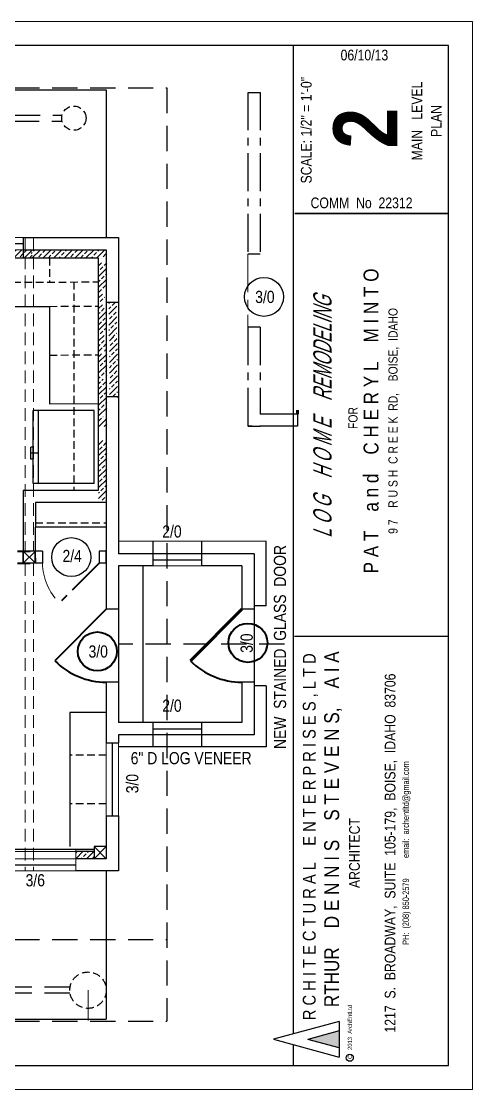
# Model space of a CAD drawing. Header units: inches. Extents: x 0 to 15350, y -6 to 2753.
# Drawn here: x 7716 to 7939, y 1246 to 1774 of the extents above; entities that cross this region are included whole.
import ezdxf

# ---------------------------------------------------------------- set-up
doc = ezdxf.new("R2010")
doc.units = ezdxf.units.IN
doc.header["$MEASUREMENT"] = 0
doc.linetypes.add('CENTER', pattern=[2, 1.25, -0.25, 0.25, -0.25])
doc.linetypes.add('HIDDEN', pattern=[0.375, 0.25, -0.125])
for name, color, linetype, lineweight in [('BUILT-INS', 36, 'Continuous', 25), ('CABINETS', 36, 'HIDDEN', 25), ('COUNTERTOPS', 7, 'Continuous', 30), ('DOORS', 7, 'Continuous', 60), ('EXISTING CEILING BEAMS', 255, 'HIDDEN', 20), ('NEW  ROUIGH SAWN  BEAMS', 3, 'HIDDEN', 40), ('NEW FRAMING', 6, 'Continuous', 30), ('ROOF', 7, 'HIDDEN', 30), ('STAIRS', 7, 'Continuous', 20), ('WALL FRAMING', 9, 'CENTER', 30), ('WALLS', 7, 'Continuous', 30), ('WINDOWS', 5, 'Continuous', 30)]:
    doc.layers.add(name, color=color, linetype=linetype, lineweight=lineweight)
for name, color, linetype in [('TEXT', 7, 'Continuous'), ('TEXT80', 9, 'Continuous'), ('TITLE BLOCK', 7, 'Continuous'), ('TITLE_BLOCK', 250, 'Continuous')]:
    doc.layers.add(name, color=color, linetype=linetype)
doc.styles.add('ARCH ENT', font='technical.ttf', dxfattribs={"height": 2})
doc.styles.add('ARCHENT', font='technical.ttf', dxfattribs={"height": 6})
doc.styles.add('EXIST', font='romans.shx', dxfattribs={"width": 0.75, "oblique": 20, "height": 12})

msp = doc.modelspace()

# ---------------------------------------------------------------- hatches: boundary and pattern name
at = {"layer": 'NEW FRAMING', "linetype": 'Continuous', "lineweight": 9, "ltscale": 25}
h = msp.add_hatch(dxfattribs=at)
h.set_pattern_fill('ANSI33', color=256, scale=15, style=0)
h.set_pattern_definition([(45, (2744.5754, 396.599), (-2.6516504, 2.6516504), []), (45, (2747.227, 396.599), (-2.6516504, 2.6516504), [1.875, -0.9375])])
h.paths.add_polyline_path([(7721.59, 1659.76), (7679.59, 1659.76), (7679.59, 1656.76), (7721.59, 1656.76)])
h.paths.add_polyline_path([(7721.59, 1660.91), (7679.59, 1660.91), (7679.59, 1659.76), (7721.59, 1659.76)])
h = msp.add_hatch(dxfattribs=at)
h.set_pattern_fill('ANSI33', color=256, scale=15, style=0)
h.set_pattern_definition([(45, (2785.544, 396.599), (-2.6516504, 2.6516504), []), (45, (2788.1957, 396.599), (-2.6516504, 2.6516504), [1.875, -0.9375])])
h.paths.add_polyline_path([(7757.59, 1656.76), (7757.59, 1659.76), (7720.56, 1659.76), (7720.56, 1656.76)])
h.paths.add_polyline_path([(7757.59, 1659.76), (7757.59, 1660.91), (7720.56, 1660.91), (7720.56, 1659.76)])
h = msp.add_hatch(dxfattribs=at)
h.set_pattern_fill('ANSI33', color=256, scale=15, style=0)
h.set_pattern_definition([(45, (2999.56, 91.3216), (-2.6516504, 2.6516504), []), (45, (3002.212, 91.3216), (-2.6516504, 2.6516504), [1.875, -0.9375])])
h.paths.add_polyline_path([(7757.58, 1636.48), (7757.58, 1637.26, -0.407485), (7755.62, 1639.26), (7753.83, 1639.26), (7753.83, 1618.56), (7755.77, 1618.56, -0.299331), (7757.58, 1619.81), (7757.58, 1621.83, -0.387451), (7757.12, 1622.33, -0.387451), (7757.58, 1622.83), (7757.58, 1626.99, -0.400785), (7756.62, 1627.99, -0.400785), (7757.58, 1628.99), (7757.58, 1632.48, -0.407485), (7755.62, 1634.48, -0.407485)])
h.paths.add_polyline_path([(7755.62, 1617.81, -0.096396), (7755.77, 1618.56), (7753.83, 1618.56), (7753.83, 1617.06), (7755.77, 1617.06, -0.096396)])
h.paths.add_polyline_path([(7757.58, 1615.81, -0.299331), (7755.77, 1617.06), (7753.83, 1617.06), (7753.83, 1614.48), (7757.58, 1614.48)])
h.paths.add_polyline_path([(7757.58, 1618.56), (7755.77, 1618.56, 0.096396), (7755.62, 1617.81, 0.096396), (7755.77, 1617.06), (7757.58, 1617.06)])
h.paths.add_polyline_path([(7757.58, 1607.28), (7753.83, 1607.28), (7753.83, 1587.27), (7757.58, 1588.43), (7757.58, 1597.21, -0.776153), (7755.7, 1597.7, -0.776153), (7757.58, 1598.18)])
h.paths.add_polyline_path([(7755.63, 1599.53, -1), (7754.63, 1599.53, -1)], flags=16)
h.paths.add_polyline_path([(7755.63, 1595.8, -1), (7754.63, 1595.8, -1)], flags=16)
h.paths.add_polyline_path([(7757.58, 1588.43), (7753.83, 1587.27), (7753.83, 1573.48), (7757.58, 1573.48), (7757.58, 1577.48, -0.411157), (7755.6, 1579.48, -0.411157), (7757.58, 1581.48)])
h.paths.add_polyline_path([(7757.57, 1614.48), (7753.83, 1614.48), (7753.83, 1607.28), (7757.57, 1607.28)])
h.paths.add_polyline_path([(7754.7, 1610.98, -1), (7756.7, 1610.98, -1)], flags=16)
h.paths.add_polyline_path([(7756.2, 1609.09, -1), (7755.2, 1609.09, -1)], flags=16)
h.paths.add_polyline_path([(7755.2, 1612.82, -1), (7756.2, 1612.82, -1)], flags=16)
edge = h.paths.add_edge_path()
edge.add_line((7757.83, 1641.25), (7757.83, 1654.48))
edge.add_line((7757.83, 1654.48), (7753.83, 1654.48))
edge.add_line((7753.83, 1654.48), (7753.83, 1639.26))
edge.add_line((7753.83, 1639.26), (7755.62, 1639.26))
edge.add_arc((7757.62, 1639.26), 2, 84.1006, 180, ccw=False)
edge = h.paths.add_edge_path()
edge.add_line((7757.82, 1581.47), (7757.83, 1585.98))
edge.add_line((7757.83, 1585.98), (7757.83, 1615.82))
edge.add_arc((7757.62, 1617.81), 2, 268.6807, 275.8994, ccw=False)
edge.add_line((7757.58, 1615.81), (7757.58, 1598.18))
edge.add_arc((7756.7, 1597.7), 1, -28.7322, 28.7322, ccw=False)
edge.add_line((7757.58, 1597.21), (7757.58, 1581.48))
edge.add_arc((7757.6, 1579.48), 2, 83.5218, 90.5986, ccw=False)
h.paths.add_polyline_path([(7757.83, 1617.06), (7757.83, 1618.56), (7757.58, 1618.56), (7757.58, 1617.06)])
edge = h.paths.add_edge_path()
edge.add_line((7757.81, 1573.48), (7757.82, 1577.49))
edge.add_arc((7757.6, 1579.48), 2, 269.4014, 276.3496, ccw=False)
edge.add_line((7757.58, 1577.48), (7757.58, 1573.48))
edge.add_line((7757.58, 1573.48), (7757.81, 1573.48))
h = msp.add_hatch(dxfattribs=at)
h.set_pattern_fill('ANSI33', color=256, scale=15, style=0)
h.set_pattern_definition([(45, (2764.7836, 198.787), (-2.6516504, 2.6516504), []), (45, (2767.4353, 198.787), (-2.6516504, 2.6516504), [1.875, -0.9375])])
h.paths.add_polyline_path([(7762.8, 1634.91), (7758.8, 1634.91), (7758.8, 1616.94), (7762.8, 1616.94)])
h = msp.add_hatch(dxfattribs=at)
h.set_pattern_fill('ANSI33', color=256, scale=15, style=0)
h.set_pattern_definition([(45, (2765.1676, 169.7282), (-2.6516504, 2.6516504), []), (45, (2767.8193, 169.7282), (-2.6516504, 2.6516504), [1.875, -0.9375])])
h.paths.add_polyline_path([(7763.18, 1617.88), (7759.18, 1617.89), (7759.18, 1587.89), (7763.18, 1587.89)])
h = msp.add_hatch(dxfattribs=at)
h.set_pattern_fill('ANSI33', color=256, scale=15, style=0)
h.set_pattern_definition([(45, (2759.7957, 118.4), (-2.6516504, 2.6516504), []), (45, (2762.4473, 118.4), (-2.6516504, 2.6516504), [1.875, -0.9375])])
h.paths.add_polyline_path([(7757.81, 1566.56), (7753.81, 1566.56), (7753.81, 1536.56), (7757.81, 1536.56)])
h = msp.add_hatch(dxfattribs=at)
h.set_pattern_fill('ANSI33', color=256, scale=15, style=0)
h.set_pattern_definition([(45, (2807.5928, 100.088), (-2.6516504, 2.6516504), []), (45, (2810.2444, 100.088), (-2.6516504, 2.6516504), [1.875, -0.9375])])
h.paths.add_polyline_path([(7751.59, 1360.24), (7751.59, 1363.24), (7742.61, 1363.24), (7742.61, 1360.24)])
at = {"layer": 'TITLE_BLOCK', "linetype": 'Continuous', "ltscale": 0.5}
msp.add_hatch(color=1, dxfattribs=at).paths.add_polyline_path([(7872.67, 1274.88), (7857.1, 1270.65), (7872.67, 1266.42)])

# ---------------------------------------------------------------- linework, layer by layer
at = {"layer": 'BUILT-INS', "linetype": 'HIDDEN', "ltscale": 15}
msp.add_line((7722.56, 1525.91), (7757.59, 1525.99), dxfattribs=at)
at = {"layer": 'BUILT-INS', "ltscale": 15}
for p, q in [((7722.56, 1523.91), (7757.59, 1523.99)), ((7722.56, 1523.91), (7757.59, 1523.99)), ((7757.59, 1432.16), (7739.59, 1432.16))]:
    msp.add_line(p, q, dxfattribs=at)
at = {"layer": 'BUILT-INS', "ltscale": 25}
msp.add_line((7739.59, 1432.16), (7739.59, 1365.91), dxfattribs=at)
at = {"layer": 'CABINETS', "ltscale": 15}
for p, q in [((7729.59, 1656.91), (7729.48, 1644.79)), ((7711.59, 1644.83), (7753.59, 1644.99)), ((7741.59, 1644.95), (7741.51, 1541.9)), ((7729.59, 1632.91), (7753.59, 1633)), ((7729.6, 1608.84), (7753.6, 1608.93))]:
    msp.add_line(p, q, dxfattribs=at)
at = {"layer": 'CABINETS', "linetype": 'HIDDEN', "ltscale": 15}
for p, q in [((7757.59, 1411.03), (7739.59, 1411.03)), ((7757.59, 1387.03), (7739.59, 1387.03))]:
    msp.add_line(p, q, dxfattribs=at)
at = {"layer": 'COUNTERTOPS', "ltscale": 15}
for p, q in [((7565.59, 1632.91), (7729.59, 1632.91)), ((7729.59, 1632.91), (7729.61, 1584.77)), ((7729.61, 1584.78), (7753.59, 1584.87)), ((7721.54, 1545.39), (7721.55, 1581.39)), ((7751.55, 1581.39), (7721.55, 1581.39)), ((7724.1, 1545.39), (7724.11, 1581.39)), ((7751.54, 1545.39), (7751.55, 1581.39)), ((7720.26, 1557.39), (7720.26, 1563.39)), ((7721.54, 1563.39), (7720.26, 1563.39)), ((7721.54, 1563.39), (7720.26, 1563.39)), ((7721.54, 1560.39), (7720.26, 1560.39)), ((7724.1, 1560.39), (7721.54, 1560.39)), ((7721.54, 1557.39), (7720.26, 1557.39)), ((7751.54, 1545.39), (7721.54, 1545.39))]:
    msp.add_line(p, q, dxfattribs=at)
at = {"layer": 'DOORS', "color": 9, "linetype": 'Continuous', "ltscale": 15}
msp.add_line((7852.09, 1581.66), (7852.09, 1579.66), dxfattribs=at)
at = {"layer": 'DOORS', "color": 7, "linetype": 'Continuous', "lineweight": 40, "ltscale": 15}
msp.add_line((7757.59, 1483.16), (7732.14, 1457.7), dxfattribs=at)
at = {"layer": 'DOORS', "color": 6, "ltscale": 15}
msp.add_line((7824.59, 1483.16), (7799.14, 1457.7), dxfattribs=at)
at = {"layer": 'DOORS', "color": 7, "linetype": 'Continuous', "lineweight": 40, "ltscale": 15}
msp.add_arc((7757.59, 1483.16), 36, 225, 270, dxfattribs=at)
at = {"layer": 'DOORS', "color": 6, "linetype": 'Continuous', "lineweight": 40, "ltscale": 15}
msp.add_arc((7824.59, 1483.16), 36, 225, 270, dxfattribs=at)
at = {"layer": 'EXISTING CEILING BEAMS', "linetype": 'HIDDEN', "ltscale": 25}
for p, q in [((7717.59, 1666.89), (7717.59, 1511.9)), ((7721.58, 1666.9), (7721.59, 1511.9)), ((7717.59, 1505.9), (7717.59, 1353.91)), ((7721.59, 1505.91), (7721.59, 1353.91))]:
    msp.add_line(p, q, dxfattribs=at)
at = {"layer": 'NEW  ROUIGH SAWN  BEAMS', "color": 3, "ltscale": 25}
for p, q in [((7610.59, 1511.93), (7722.53, 1511.85)), ((7610.59, 1505.91), (7722.59, 1505.91))]:
    msp.add_line(p, q, dxfattribs=at)
at = {"layer": 'NEW FRAMING', "ltscale": 15}
for p, q in [((7670.59, 1656.91), (7716.59, 1656.91)), ((7716.59, 1656.91), (7753.59, 1656.91)), ((7753.59, 1656.91), (7753.59, 1541.9)), ((7753.59, 1541.9), (7716.59, 1541.91)), ((7716.59, 1541.91), (7716.59, 1505.91)), ((7722.59, 1535.91), (7722.53, 1511.91)), ((7757.53, 1535.91), (7722.59, 1535.91)), ((7780.59, 1516.7), (7780.59, 1510.66)), ((7804.71, 1516.75), (7804.65, 1510.66)), ((7726.06, 1511.91), (7722.53, 1511.89)), ((7757.59, 1511.91), (7754.06, 1511.91)), ((7726.06, 1505.91), (7716.59, 1505.91)), ((7757.59, 1505.91), (7754.06, 1505.91)), ((7836.59, 1484.85), (7830.59, 1484.85)), ((7836.59, 1445.41), (7830.59, 1445.41)), ((7836.59, 1445.41), (7836.59, 1415.16)), ((7780.59, 1421.16), (7780.59, 1415.16)), ((7804.59, 1421.16), (7804.59, 1415.16)), ((7751.59, 1364.41), (7675.34, 1364.41)), ((7751.59, 1363.41), (7742.59, 1363.41))]:
    msp.add_line(p, q, dxfattribs=at)
at = {"layer": 'NEW FRAMING', "ltscale": 50}
for p, q in [((7836.59, 1516.85), (7763.59, 1516.66)), ((7836.59, 1415.16), (7763.59, 1415.16))]:
    msp.add_line(p, q, dxfattribs=at)
at = {"layer": 'NEW FRAMING', "ltscale": 25}
for p, q in [((7836.59, 1484.85), (7836.59, 1516.71)), ((7726.06, 1511.96), (7726.06, 1505.91)), ((7754.06, 1511.96), (7754.06, 1505.91))]:
    msp.add_line(p, q, dxfattribs=at)
at = {"layer": 'NEW FRAMING', "lineweight": 20, "ltscale": 15}
msp.add_line((7742.59, 1363.41), (7700.59, 1363.41), dxfattribs=at)
at = {"layer": 'ROOF', "linetype": 'Continuous', "ltscale": 50}
for p, q in [((7215.55, 1739.91), (7757.59, 1739.91)), ((7757.59, 1739.91), (7757.59, 1666.91)), ((7757.59, 1353.53), (7757.59, 1280.61)), ((7220.04, 1280.61), (7757.59, 1280.61))]:
    msp.add_line(p, q, dxfattribs=at)
at = {"layer": 'ROOF', "linetype": 'HIDDEN', "ltscale": 50}
for p, q in [((7224.59, 1740.91), (7787.59, 1740.91)), ((7787.59, 1740.91), (7787.59, 1279.61)), ((7637.4, 1727.41), (7735.78, 1727.41)), ((7224.4, 1724.41), (7735.78, 1724.41)), ((7224.59, 1319.91), (7787.59, 1319.91)), ((7739.59, 1296.41), (7653.59, 1296.41)), ((7739.59, 1293.41), (7653.59, 1293.41))]:
    msp.add_line(p, q, dxfattribs=at)
at = {"layer": 'ROOF', "color": 9, "ltscale": 50}
msp.add_line((7845.67, 1466), (7763.74, 1466), dxfattribs=at)
at = {"layer": 'ROOF', "color": 7, "linetype": 'HIDDEN', "ltscale": 50}
msp.add_line((7224.59, 1279.61), (7787.59, 1279.61), dxfattribs=at)
at = {"layer": 'ROOF', "ltscale": 15}
for centre, radius in [((7741.59, 1725.91), 6), ((7748.59, 1294.91), 9)]:
    msp.add_circle(centre, radius, dxfattribs=at)
at = {"layer": 'STAIRS', "color": 6, "linetype": 'Continuous', "lineweight": 30, "ltscale": 15}
for p, q in [((7716.59, 1508.46), (7716.59, 1505.96)), ((7716.59, 1508.46), (7716.59, 1505.96)), ((7722.59, 1508.45), (7722.59, 1505.95)), ((7722.59, 1508.45), (7722.59, 1505.95)), ((7757.59, 1508.46), (7757.59, 1505.96)), ((7757.59, 1508.46), (7757.59, 1505.96))]:
    msp.add_line(p, q, dxfattribs=at)
at = {"layer": 'TEXT', "color": 9, "linetype": 'Continuous', "ltscale": 15}
msp.add_circle((7835.5, 1637.58), 9.63, dxfattribs=at)
at = {"layer": 'TEXT', "color": 6, "linetype": 'Continuous', "ltscale": 15}
msp.add_circle((7740.31, 1508.97), 9.63, dxfattribs=at)
at = {"layer": 'TEXT', "color": 6, "linetype": 'Continuous', "lineweight": 40, "ltscale": 15}
msp.add_circle((7827.56, 1466.57), 9.63, dxfattribs=at)
at = {"layer": 'TEXT', "color": 7, "linetype": 'Continuous', "lineweight": 40, "ltscale": 15}
msp.add_circle((7753.18, 1462.35), 9.63, dxfattribs=at)
at = {"layer": 'TITLE BLOCK', "color": 7, "linetype": 'Continuous', "lineweight": 0, "ltscale": 0.5}
for p, q in [((7938.58, 1773.76), (7122.59, 1773.76)), ((7938.58, 1773.76), (7938.58, 1245.77)), ((7122.59, 1245.77), (7938.58, 1245.77))]:
    msp.add_line(p, q, dxfattribs=at)
at = {"layer": 'TITLE BLOCK', "color": 7, "linetype": 'Continuous', "lineweight": 30, "ltscale": 0.5}
for p, q in [((7926.58, 1761.76), (7146.59, 1761.76)), ((7850.01, 1273.32), (7850.01, 1761.76)), ((7926.58, 1257.77), (7926.58, 1761.76)), ((7850.61, 1469.84), (7926.58, 1469.84)), ((7872.67, 1279.47), (7840.19, 1270.65)), ((7872.67, 1279.47), (7872.67, 1261.83)), ((7872.67, 1279.44), (7872.67, 1261.8)), ((7872.67, 1274.85), (7857.1, 1270.62)), ((7872.67, 1274.85), (7857.1, 1270.62)), ((7850.01, 1257.77), (7850.01, 1267.99)), ((7872.67, 1266.39), (7857.1, 1270.62)), ((7872.67, 1266.39), (7857.1, 1270.62)), ((7146.59, 1257.77), (7926.58, 1257.77))]:
    msp.add_line(p, q, dxfattribs=at)
at = {"layer": 'TITLE BLOCK', "color": 7, "linetype": 'Continuous', "lineweight": 30, "ltscale": 0.0625}
msp.add_line((7840.19, 1270.65), (7872.67, 1261.83), dxfattribs=at)
at = {"layer": 'TITLE BLOCK', "color": 7, "linetype": 'Continuous', "lineweight": 30, "ltscale": 0.5, "const_width": 0.791}
msp.add_lwpolyline([(7850.61, 1678.86), (7926.58, 1678.86)], dxfattribs=at)
at = {"layer": 'TITLE BLOCK', "color": 7, "linetype": 'Continuous'}
msp.add_circle((7877.89, 1261.52), 1.75, dxfattribs=at)
at = {"layer": 'WALL FRAMING', "color": 9, "ltscale": 15}
for p, q in [((7827.59, 1738.66), (7827.59, 1658.66)), ((7827.64, 1738.66), (7833.64, 1738.67)), ((7833.59, 1738.67), (7833.59, 1658.67)), ((7833.55, 1658.67), (7827.55, 1658.66)), ((7833.59, 1622.67), (7827.59, 1622.66)), ((7827.59, 1622.66), (7827.59, 1573.66)), ((7833.59, 1622.67), (7833.59, 1579.66)), ((7852.09, 1579.66), (7833.59, 1579.66)), ((7852.09, 1579.66), (7852.09, 1573.66)), ((7852.09, 1573.66), (7827.59, 1573.66)), ((7827.59, 1573.66), (7833.59, 1573.66)), ((7757.59, 1365.91), (7751.59, 1365.91))]:
    msp.add_line(p, q, dxfattribs=at)
at = {"layer": 'WALL FRAMING', "color": 9, "lineweight": 9, "ltscale": 15}
for p, q in [((7827.59, 1658.66), (7827.59, 1622.66)), ((7748.59, 1294.91), (7748.59, 1279.91))]:
    msp.add_line(p, q, dxfattribs=at)
at = {"layer": 'WALL FRAMING', "color": 6, "ltscale": 15}
for p, q in [((7716.59, 1511.91), (7716.59, 1505.91)), ((7716.59, 1505.91), (7716.59, 1511.91)), ((7716.59, 1505.91), (7716.59, 1511.91)), ((7722.59, 1511.91), (7716.59, 1511.91)), ((7716.59, 1511.91), (7716.59, 1505.91)), ((7716.59, 1505.91), (7716.59, 1511.91)), ((7716.59, 1505.91), (7716.59, 1511.91)), ((7722.59, 1511.91), (7716.59, 1511.91)), ((7722.59, 1505.91), (7722.59, 1511.91)), ((7722.59, 1505.91), (7722.59, 1511.91)), ((7757.59, 1511.91), (7757.59, 1505.91)), ((7757.59, 1505.91), (7757.59, 1511.91)), ((7757.59, 1505.91), (7757.59, 1511.91)), ((7757.59, 1511.91), (7757.59, 1505.91)), ((7757.59, 1505.91), (7757.59, 1511.91)), ((7757.59, 1505.91), (7757.59, 1511.91)), ((7722.59, 1505.91), (7716.59, 1505.91)), ((7722.59, 1505.91), (7716.59, 1505.91))]:
    msp.add_line(p, q, dxfattribs=at)
at = {"layer": 'WALL FRAMING', "color": 6, "linetype": 'Continuous', "lineweight": 9, "ltscale": 15}
for p, q in [((7716.59, 1511.91), (7722.59, 1505.91)), ((7716.59, 1505.91), (7722.59, 1511.91)), ((7716.59, 1511.91), (7722.59, 1505.91)), ((7716.59, 1505.91), (7722.59, 1511.91))]:
    msp.add_line(p, q, dxfattribs=at)
at = {"layer": 'WALL FRAMING', "color": 3, "ltscale": 15}
msp.add_line((7722.53, 1505.91), (7722.53, 1511.91), dxfattribs=at)
at = {"layer": 'WALL FRAMING', "color": 6, "lineweight": 40, "ltscale": 15}
msp.add_line((7754.06, 1505.91), (7734.46, 1486.37), dxfattribs=at)
at = {"layer": 'WALL FRAMING', "color": 6, "lineweight": 5, "ltscale": 15}
msp.add_arc((7754, 1506.36), 27.94, 180.9233, 225.6604, dxfattribs=at)
at = {"layer": 'WALLS', "lineweight": 20, "ltscale": 15}
for p, q in [((7670.59, 1666.91), (7716.59, 1666.91)), ((7670.59, 1660.91), (7716.59, 1660.91)), ((7757.59, 1417.16), (7757.59, 1381.16)), ((7763.59, 1417.16), (7763.59, 1381.16)), ((7742.59, 1353.91), (7742.59, 1364.41)), ((7742.59, 1359.91), (7700.59, 1359.91)), ((7742.59, 1353.91), (7700.59, 1353.91))]:
    msp.add_line(p, q, dxfattribs=at)
at = {"layer": 'WALLS', "ltscale": 15}
for p, q in [((7716.59, 1666.91), (7763.59, 1666.91)), ((7763.59, 1666.91), (7763.59, 1634.91)), ((7716.59, 1660.91), (7757.59, 1660.91)), ((7757.59, 1660.91), (7757.59, 1634.91)), ((7757.59, 1588.41), (7757.53, 1535.91)), ((7763.59, 1588.41), (7763.59, 1510.66)), ((7757.59, 1535.91), (7757.59, 1511.91)), ((7780.59, 1510.66), (7763.59, 1510.66)), ((7780.59, 1510.66), (7763.59, 1510.66)), ((7780.59, 1510.66), (7780.59, 1504.66)), ((7830.59, 1510.66), (7804.59, 1510.66)), ((7830.59, 1510.66), (7804.59, 1510.66)), ((7804.65, 1510.66), (7804.59, 1504.66)), ((7830.59, 1510.66), (7830.59, 1483.16)), ((7757.59, 1505.91), (7757.59, 1483.16)), ((7780.59, 1504.66), (7763.59, 1504.66)), ((7763.59, 1504.66), (7763.59, 1483.16)), ((7775.59, 1504.66), (7775.59, 1427.16)), ((7824.59, 1504.66), (7804.59, 1504.66)), ((7824.59, 1504.66), (7824.59, 1483.16)), ((7763.59, 1483.16), (7757.59, 1483.16)), ((7763.59, 1483.16), (7763.59, 1447.16)), ((7830.59, 1483.16), (7830.59, 1447.16)), ((7757.59, 1447.16), (7757.59, 1417.16)), ((7763.59, 1447.16), (7757.59, 1447.16)), ((7763.59, 1447.16), (7763.59, 1427.16)), ((7824.59, 1447.16), (7824.59, 1427.16)), ((7830.59, 1447.16), (7824.59, 1447.16)), ((7830.59, 1447.16), (7830.59, 1421.16)), ((7780.59, 1427.16), (7763.59, 1427.16)), ((7804.59, 1427.16), (7780.59, 1427.16)), ((7780.59, 1427.16), (7780.59, 1421.16)), ((7824.59, 1427.16), (7804.59, 1427.16)), ((7804.59, 1427.16), (7804.59, 1421.16)), ((7763.59, 1421.16), (7763.59, 1417.16)), ((7780.59, 1421.16), (7763.59, 1421.16)), ((7830.59, 1421.16), (7763.59, 1421.16)), ((7804.59, 1421.16), (7780.59, 1421.16)), ((7830.59, 1421.16), (7804.59, 1421.16)), ((7757.59, 1417.16), (7763.59, 1417.16)), ((7757.59, 1381.16), (7757.59, 1359.91)), ((7763.59, 1381.16), (7763.59, 1353.91)), ((7751.59, 1365.91), (7751.59, 1359.91)), ((7757.59, 1365.91), (7757.59, 1359.91)), ((7757.59, 1359.91), (7742.59, 1359.91)), ((7763.59, 1353.91), (7742.59, 1353.91))]:
    msp.add_line(p, q, dxfattribs=at)
at = {"layer": 'WALLS', "color": 7, "ltscale": 15}
for p, q in [((7716.59, 1666.91), (7716.59, 1656.91)), ((7757.59, 1359.91), (7751.59, 1359.91))]:
    msp.add_line(p, q, dxfattribs=at)
at = {"layer": 'WALLS', "ltscale": 25}
for p, q in [((7757.59, 1634.91), (7763.59, 1634.91)), ((7757.59, 1588.41), (7763.59, 1588.41)), ((7757.59, 1588.41), (7763.59, 1588.41)), ((7757.59, 1588.41), (7763.59, 1588.41)), ((7830.59, 1445.41), (7830.59, 1421.16))]:
    msp.add_line(p, q, dxfattribs=at)
at = {"layer": 'WALLS', "color": 7, "ltscale": 25}
for p, q in [((7757.59, 1634.91), (7757.59, 1588.41)), ((7763.59, 1634.91), (7763.59, 1588.41))]:
    msp.add_line(p, q, dxfattribs=at)
at = {"layer": 'WALLS', "color": 9, "lineweight": 30, "ltscale": 15}
msp.add_line((7804.59, 1510.66), (7780.59, 1510.66), dxfattribs=at)
at = {"layer": 'WALLS', "lineweight": 30, "ltscale": 15}
msp.add_line((7804.59, 1510.66), (7780.59, 1510.66), dxfattribs=at)
at = {"layer": 'WALLS', "color": 7, "lineweight": 20, "ltscale": 15}
msp.add_line((7804.59, 1504.66), (7780.59, 1504.66), dxfattribs=at)
at = {"layer": 'WALLS', "color": 6, "ltscale": 15}
msp.add_line((7830.59, 1483.16), (7824.59, 1483.16), dxfattribs=at)
at = {"layer": 'WALLS', "color": 9, "ltscale": 15}
msp.add_line((7757.59, 1381.16), (7763.59, 1381.16), dxfattribs=at)
at = {"layer": 'WALLS', "color": 7, "linetype": 'Continuous', "lineweight": 9, "ltscale": 15}
for p, q in [((7751.59, 1359.91), (7757.59, 1365.91)), ((7757.59, 1359.91), (7751.59, 1365.91))]:
    msp.add_line(p, q, dxfattribs=at)
at = {"layer": 'WINDOWS', "color": 5, "ltscale": 15}
for p, q in [((7670.59, 1663.91), (7716.59, 1663.91)), ((7780.59, 1507.66), (7804.59, 1507.66)), ((7780.59, 1424.16), (7804.59, 1424.16)), ((7700.59, 1356.91), (7742.59, 1356.91))]:
    msp.add_line(p, q, dxfattribs=at)
at = {"layer": 'WINDOWS', "ltscale": 15}
msp.add_line((7760.59, 1381.16), (7760.59, 1417.16), dxfattribs=at)

# ---------------------------------------------------------------- texts
at = {"layer": 'TEXT80', "color": 9, "char_height": 6, "width": 360.0625, "attachment_point": 5, "style": 'ARCHENT'}
for s, insert, rotation in [('{\\C7;3/0}', (7835.95, 1637.52), 0.0328), ('{\\C7;2/0}', (7790.05, 1521.59), 0.0328), ('{\\C6;NEW  STAINED  GLASS  DOOR}', (7843.45, 1464.54), 90.0328), ('{\\C6;3/0}', (7826.99, 1466.44), 90.0328), ('{\\C7;2/0}', (7790.05, 1435.5), 0.0328), ('{\\C6;6" D LOG VENEER}', (7799.53, 1409.56), 0.0328)]:
    msp.add_mtext(s, dxfattribs=dict(at, insert=insert, rotation=rotation))
at = {"layer": 'TEXT80', "insert": (7740.76, 1509.48), "char_height": 6, "width": 360.0625, "attachment_point": 5, "rotation": 0.0328, "style": 'ARCHENT'}
msp.add_mtext('{\\C6;2/4}', dxfattribs=at)
at = {"layer": 'TEXT80', "color": 7, "linetype": 'Continuous', "lineweight": 40, "insert": (7753.62, 1462.29), "char_height": 6, "width": 360.0625, "attachment_point": 5, "rotation": 0.0328, "style": 'ARCHENT'}
msp.add_mtext('{\\C7;3/0}', dxfattribs=at)
at = {"layer": 'TEXT80', "color": 9, "linetype": 'Continuous', "insert": (7722.52, 1349.2), "char_height": 6, "width": 360.0625, "attachment_point": 5, "rotation": 0.0328, "style": 'ARCHENT'}
msp.add_mtext('{\\C7;3/6}', dxfattribs=at)
at = {"layer": 'TITLE BLOCK', "color": 7, "linetype": 'Continuous', "lineweight": 30, "ltscale": 0.5, "char_height": 5.2755, "attachment_point": 5, "style": 'ARCH ENT'}
for s, insert in [('\\A1;06/10/13', (7885.11, 1757.08)), ('COMM  No  22312', (7883.7, 1684.02))]:
    msp.add_mtext(s, dxfattribs=dict(at, insert=insert))
at = {"layer": 'TITLE BLOCK', "color": 7, "linetype": 'Continuous', "lineweight": 30, "ltscale": 0.5, "rotation": 90, "style": 'ARCH ENT'}
for s, insert, char_height, attachment_point in [('SCALE: 1/2" = 1\'-0"  ', (7856.42, 1719.98), 5.2755, 5), ('MAIN   LEVEL', (7911.03, 1724.51), 5.2755, 5), ('PLAN', (7920.63, 1724.51), 5.276, 5), ('{\\fTechnical|b1|i0|c0|p34;2}', (7869.8, 1720.92), 31.6532, 2), ('\\P{\\H0.3769x;  FOR\\P\\H1.644x;P A T    a n d    C H E R Y L    M I N T O\\P\\H0.6083x;9 7    R U S H  C R E E K  RD,    BOISE,  IDAHO}', (7879.85, 1576.28), 11.9011, 5), ('        R C H I T E C T U R A L    E N T E R P R I S E S , L T D\\P{\\H1.167x;          RTHUR    D E N N I S    S T E V E N S,    A I A\\P\\H0.7145x;ARCHITECT\\P\\P1217  S.  BROADWAY,  SUITE  105-179,  BOISE,  IDAHO  83706\\P\\H0.5999x;PH:  (208) 850-2579          email:  archentltd@gmail.com}', (7854.7, 1362.69), 6.3306, 2)]:
    msp.add_mtext(s, dxfattribs=dict(at, insert=insert, char_height=char_height, attachment_point=attachment_point))
at = {"layer": 'TITLE BLOCK', "color": 7, "linetype": 'Continuous', "lineweight": 9, "ltscale": 50, "insert": (7859.88, 1578.23), "char_height": 9, "width": 201.5, "attachment_point": 2, "rotation": 90, "style": 'EXIST'}
msp.add_mtext('{\\fTechnical|b0|i0|c0|p34;L O G    H O M E    REMODELING}', dxfattribs=at)
at = {"layer": 'TITLE BLOCK', "color": 7, "linetype": 'HIDDEN', "insert": (7876.89, 1260.92), "char_height": 2.0983, "width": 29.5, "attachment_point": 1, "rotation": 90, "style": 'ARCHENT'}
msp.add_mtext('C   2013  ArchEntLtd', dxfattribs=at)
at = {"layer": 'WALLS', "color": 9, "insert": (7770.48, 1397.01), "char_height": 6, "width": 360.0625, "attachment_point": 5, "rotation": 90.0328, "style": 'ARCHENT'}
msp.add_mtext('{\\C7;3/0}', dxfattribs=at)

doc.saveas('drawing.dxf')
